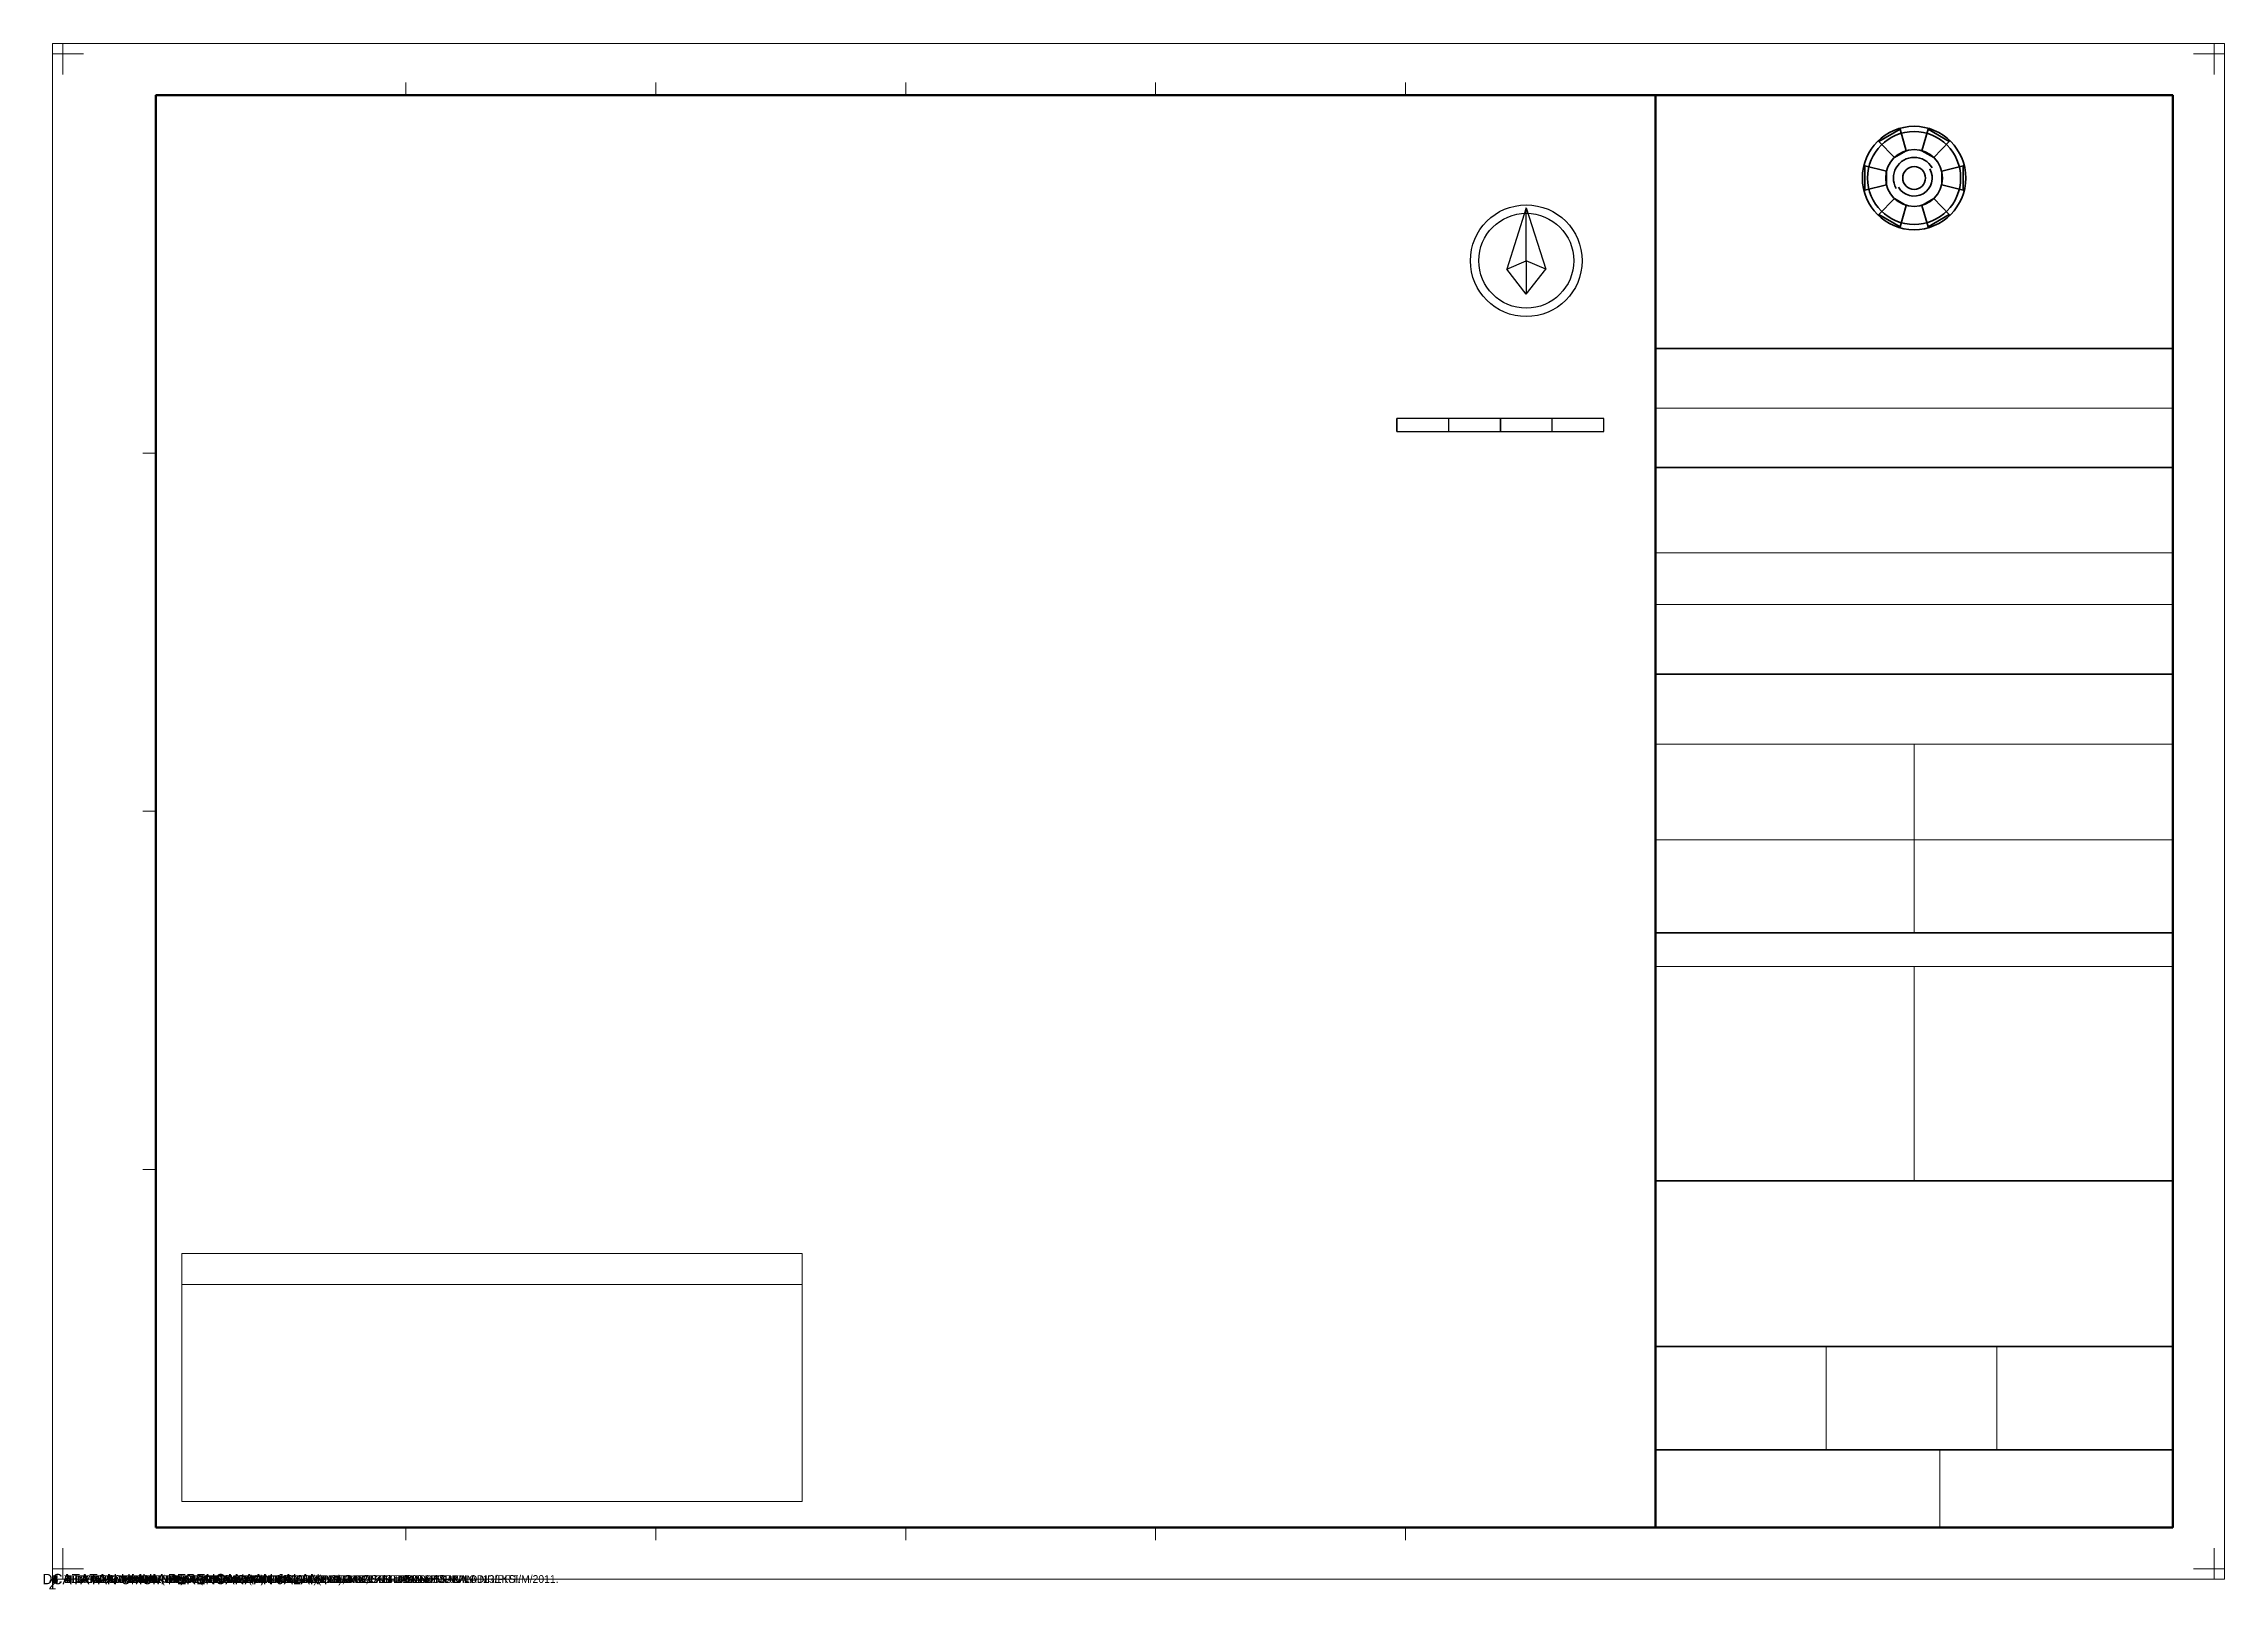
# Model space of a CAD drawing. Header units: metres. Extents: x -2 to 420, y -2 to 297.
import ezdxf
from ezdxf.enums import TextEntityAlignment as Align

# ---------------------------------------------------------------- set-up
doc = ezdxf.new("R2010")
doc.units = ezdxf.units.M
for name, color, linetype, lineweight in [('KOP_BORDER_LUAR', 8, 'Continuous', 18), ('KOP_BORDER_UTAMA', 7, 'Continuous', 70), ('KOP_CATATAN_TEKNIS', 3, 'Continuous', 20), ('KOP_GARIS_SUBTABEL', 8, 'Continuous', 18), ('KOP_GARIS_TABEL', 7, 'Continuous', 35), ('KOP_GRID_REFERENSI', 8, 'Continuous', 18), ('KOP_LOGO_PUPR', 2, 'Continuous', 35), ('KOP_SIMBOL_UTARA', 4, 'Continuous', 25)]:
    doc.layers.add(name, color=color, linetype=linetype, lineweight=lineweight)

msp = doc.modelspace()

# ---------------------------------------------------------------- linework, layer by layer
at = {"layer": 'KOP_BORDER_LUAR', "color": 8}
for p, q in [((2, 297), (2, 291)), ((418, 297), (418, 291)), ((0, 295), (6, 295)), ((420, 295), (414, 295)), ((2, 0), (2, 6)), ((418, 0), (418, 6)), ((0, 2), (6, 2)), ((420, 2), (414, 2))]:
    msp.add_line(p, q, dxfattribs=at)
msp.add_lwpolyline([(0, 0), (420, 0), (420, 297), (0, 297), (0, 0)], close=True, dxfattribs=at)
at = {"layer": 'KOP_BORDER_UTAMA', "color": 7}
msp.add_line((310, 10), (310, 287), dxfattribs=at)
msp.add_lwpolyline([(20, 10), (410, 10), (410, 287), (20, 287), (20, 10)], close=True, dxfattribs=at)
at = {"layer": 'KOP_CATATAN_TEKNIS', "color": 7}
msp.add_line((25, 57), (145, 57), dxfattribs=at)
msp.add_lwpolyline([(25, 15), (145, 15), (145, 63), (25, 63), (25, 15)], close=True, dxfattribs=at)
at = {"layer": 'KOP_GARIS_SUBTABEL', "color": 8}
for p, q in [((310, 226.5), (410, 226.5)), ((310, 198.5), (410, 198.5)), ((310, 188.5), (410, 188.5))]:
    msp.add_line(p, q, dxfattribs=at)
at = {"layer": 'KOP_GARIS_SUBTABEL', "color": 7}
for p, q in [((310, 161.5), (410, 161.5)), ((360, 161.5), (360, 125)), ((310, 143), (410, 143)), ((310, 118.5), (410, 118.5)), ((360, 118.5), (360, 77)), ((343, 45), (343, 25)), ((376, 45), (376, 25)), ((365, 25), (365, 10))]:
    msp.add_line(p, q, dxfattribs=at)
at = {"layer": 'KOP_GARIS_TABEL', "color": 7}
for p, q in [((310, 238), (410, 238)), ((310, 215), (410, 215)), ((310, 175), (410, 175)), ((310, 125), (410, 125)), ((310, 77), (410, 77)), ((310, 45), (410, 45)), ((310, 25), (410, 25))]:
    msp.add_line(p, q, dxfattribs=at)
at = {"layer": 'KOP_GRID_REFERENSI', "color": 8}
for p, q in [((68.33, 287), (68.33, 289.5)), ((116.67, 287), (116.67, 289.5)), ((165, 287), (165, 289.5)), ((213.33, 287), (213.33, 289.5)), ((261.67, 287), (261.67, 289.5)), ((20, 217.75), (17.5, 217.75)), ((20, 148.5), (17.5, 148.5)), ((20, 79.25), (17.5, 79.25)), ((68.33, 10), (68.33, 7.5)), ((116.67, 10), (116.67, 7.5)), ((165, 10), (165, 7.5)), ((213.33, 10), (213.33, 7.5)), ((261.67, 10), (261.67, 7.5))]:
    msp.add_line(p, q, dxfattribs=at)
at = {"layer": 'KOP_LOGO_PUPR', "color": 2}
for points in [[(358.48, 276.29), (357.3, 280.42), (353.19, 278.05), (356.18, 274.96), (358.48, 276.29)], [(363.82, 274.96), (366.81, 278.05), (362.7, 280.42), (361.52, 276.29), (363.82, 274.96)], [(354.66, 272.33), (350.49, 273.37), (350.49, 268.63), (354.66, 269.67), (354.66, 272.33)], [(365.34, 269.67), (369.51, 268.63), (369.51, 273.37), (365.34, 272.33), (365.34, 269.67)], [(356.18, 267.04), (353.19, 263.95), (357.3, 261.58), (358.48, 265.71), (356.18, 267.04)], [(361.52, 265.71), (362.7, 261.58), (366.81, 263.95), (363.82, 267.04), (361.52, 265.71)]]:
    msp.add_lwpolyline(points, close=True, dxfattribs=at)
for radius in [10, 9, 2.2]:
    msp.add_circle((360, 271), radius, dxfattribs=at)
at = {"layer": 'KOP_LOGO_PUPR', "color": 5}
msp.add_circle((360, 271), 5.5, dxfattribs=at)
for radius, start, end in [(4, 30, 210), (3.5, 210, 390)]:
    msp.add_arc((360, 271), radius, start, end, dxfattribs=at)
at = {"layer": 'KOP_SIMBOL_UTARA', "color": 7}
for p, q in [((260, 222), (260, 224.5)), ((270, 222), (270, 224.5)), ((280, 222), (280, 224.5)), ((290, 222), (290, 224.5))]:
    msp.add_line(p, q, dxfattribs=at)
at = {"layer": 'KOP_SIMBOL_UTARA', "color": 1}
msp.add_lwpolyline([(285, 255), (285, 265.26), (281.22, 253.38), (285, 255)], close=True, dxfattribs=at)
at = {"layer": 'KOP_SIMBOL_UTARA', "color": 7}
for points in [[(285, 255), (285, 265.26), (288.78, 253.38), (285, 255)], [(260, 222), (300, 222), (300, 224.5), (260, 224.5), (260, 222)]]:
    msp.add_lwpolyline(points, close=True, dxfattribs=at)
at = {"layer": 'KOP_SIMBOL_UTARA', "color": 8}
for points in [[(285, 255), (285, 248.52), (281.22, 253.38), (285, 255)], [(285, 255), (285, 248.52), (288.78, 253.38), (285, 255)], [(260, 222), (270, 222), (270, 224.5), (260, 224.5), (260, 222)], [(280, 222), (290, 222), (290, 224.5), (280, 224.5), (280, 222)]]:
    msp.add_lwpolyline(points, close=True, dxfattribs=at)
at = {"layer": 'KOP_SIMBOL_UTARA', "color": 4}
msp.add_circle((285, 255), 10.8, dxfattribs=at)
at = {"layer": 'KOP_SIMBOL_UTARA', "color": 8}
msp.add_circle((285, 255), 9.18, dxfattribs=at)

# ---------------------------------------------------------------- texts
at = {"layer": 'KOP_CATATAN_TEKNIS', "color": 7}
for s in ['4. KEMIRINGAN MELINTANG STANDAR (CROSSFALL) BADAN JALAN = 2.00 %.', '3. TITIK BENCHMARK (BM) HARUS DICEK KEMBALI SEBELUM PEKERJAAN DIMULAI.', '5. KEMIRINGAN BAHU JALAN (SHOULDER) = 4.00 %.', '7. PERENCANAAN MENGACU PADA PEDOMAN DESAIN GEOMETRIK JALAN PUPR NO. 13/PRT/M/2011.', '2. ELEVASI DAN KOORDINAT MENGACU PADA SISTEM UTM WGS-84 ZONA 48S.', '6. JIKA TERDAPAT PERBEDAAN GAMBAR DENGAN LAPANGAN, SEGERA LAPORKAN DIREKSI.', '1. SEMUA UKURAN DINYATAKAN DALAM MILIMETER (mm), KECUALI DISEBUTKAN LAIN.']:
    msp.add_text(s, height=1.5, dxfattribs=at).set_placement((0, 0), align=Align.MIDDLE_LEFT)
at = {"layer": 'KOP_CATATAN_TEKNIS', "color": 3}
msp.add_text('CATATAN UMUM PERENCANAAN JALAN :', height=2, dxfattribs=at).set_placement((0, 0), align=Align.MIDDLE_LEFT)
at = {"layer": 'KOP_GRID_REFERENSI', "color": 8}
msp.add_text('D', height=2, dxfattribs=at).set_placement((0, 0), align=Align.MIDDLE_RIGHT)
for s in ['2', '1']:
    msp.add_text(s, height=2, dxfattribs=at).set_placement((0, 0), align=Align.TOP_CENTER)

doc.saveas('drawing.dxf')
